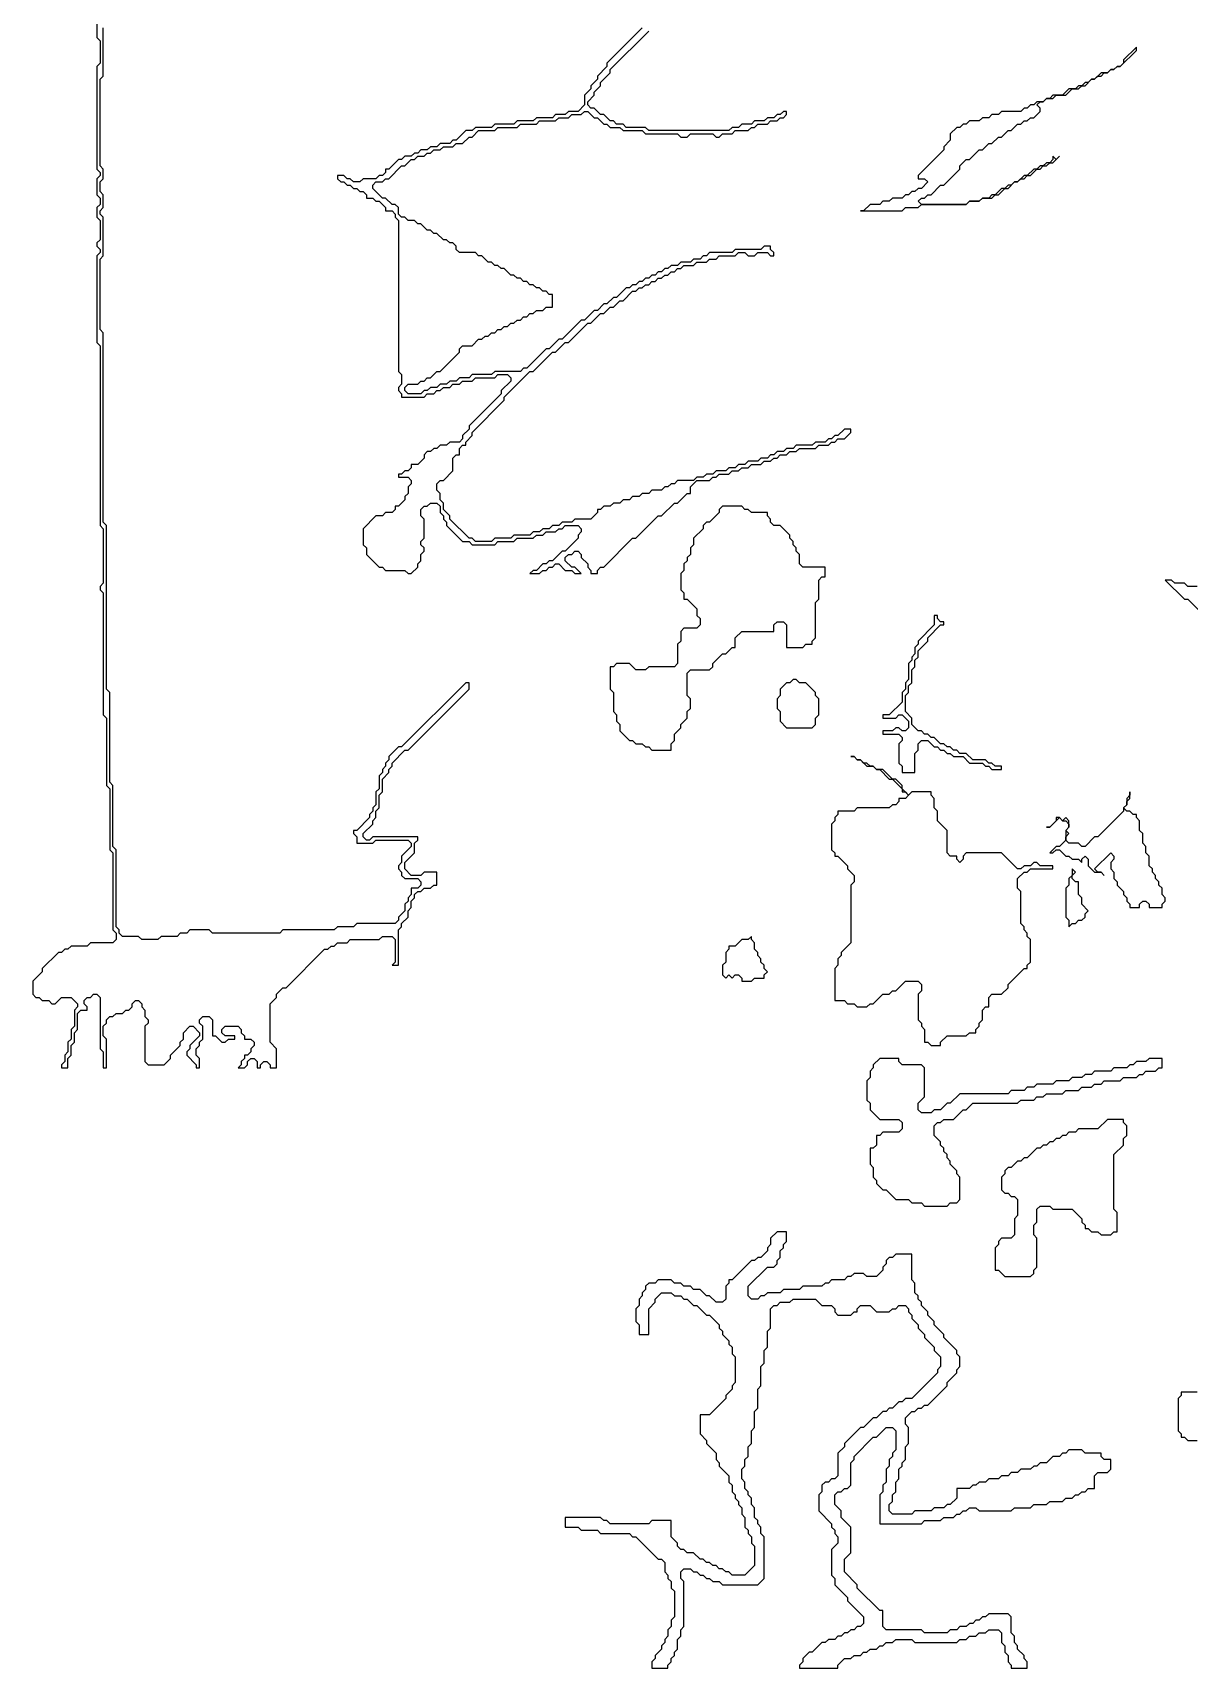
# Model space of a CAD drawing. Header units: metres. Extents: x 0 to 100, y 0 to 128.
# Drawn here: x 60.78 to 69.79, y 0.03 to 12.76 of the extents above; entities that cross this region are included whole.
import ezdxf

# ---------------------------------------------------------------- set-up
doc = ezdxf.new("R2010")
doc.units = ezdxf.units.M

msp = doc.modelspace()

# ---------------------------------------------------------------- linework, layer by layer
for points in [[(61.275, 13.375), (61.275, 12.725), (61.3, 12.7), (61.3, 12.525), (61.275, 12.5), (61.275, 11.7), (61.3, 11.675), (61.3, 11.65), (61.275, 11.625), (61.275, 11.5), (61.3, 11.475), (61.3, 11.425), (61.275, 11.4), (61.275, 11.325), (61.3, 11.3), (61.3, 11.15), (61.275, 11.125), (61.275, 11.1), (61.3, 11.075), (61.3, 11.05), (61.275, 11.025), (61.275, 10.35), (61.3, 10.325), (61.3, 8.925), (61.325, 8.9), (61.325, 8.475), (61.3, 8.45), (61.3, 8.425), (61.325, 8.4), (61.325, 7.45), (61.35, 7.425), (61.35, 6.9), (61.375, 6.875), (61.375, 6.4), (61.4, 6.375), (61.4, 5.775), (61.425, 5.75), (61.425, 5.7), (61.4, 5.675), (61.225, 5.675), (61.2, 5.65), (61.075, 5.65), (61.05, 5.625), (61.025, 5.625), (61, 5.6), (60.975, 5.6), (60.85, 5.475), (60.85, 5.45), (60.775, 5.375), (60.775, 5.275), (60.8, 5.25), (60.825, 5.25), (60.85, 5.225), (60.9, 5.225), (60.925, 5.2), (60.95, 5.2), (61, 5.25), (61.075, 5.25), (61.125, 5.2), (61.125, 5.175), (61.1, 5.15), (61.1, 5.025), (61.075, 5), (61.075, 4.925), (61.05, 4.9), (61.05, 4.825), (61.025, 4.8), (61.025, 4.75), (61, 4.725), (61, 4.7), (61.05, 4.7), (61.05, 4.775), (61.075, 4.8), (61.075, 4.875), (61.1, 4.9), (61.1, 4.975), (61.125, 5), (61.125, 5.125), (61.15, 5.15), (61.2, 5.15), (61.2, 5.175), (61.175, 5.2), (61.175, 5.225), (61.2, 5.25), (61.225, 5.25), (61.25, 5.275), (61.275, 5.275), (61.3, 5.25), (61.3, 4.85), (61.325, 4.825), (61.325, 4.7), (61.35, 4.7), (61.35, 4.925), (61.325, 4.95), (61.325, 5.025), (61.35, 5.05), (61.35, 5.075), (61.375, 5.1), (61.4, 5.1), (61.425, 5.125), (61.475, 5.125), (61.5, 5.15), (61.525, 5.15), (61.55, 5.175), (61.55, 5.2), (61.575, 5.225), (61.6, 5.225), (61.625, 5.2), (61.625, 5.175), (61.65, 5.15), (61.65, 5.1), (61.675, 5.075), (61.675, 5.05), (61.65, 5.025), (61.65, 4.75), (61.675, 4.725), (61.8, 4.725), (61.85, 4.775), (61.85, 4.8), (61.925, 4.875), (61.925, 4.9), (61.95, 4.925), (61.95, 4.975), (62, 5.025), (62.025, 5.025), (62.075, 4.975), (62.075, 4.95), (62, 4.875), (62, 4.85), (61.975, 4.825), (61.975, 4.8), (62.05, 4.725), (62.05, 4.7), (62.075, 4.7), (62.075, 4.775), (62.05, 4.8), (62.05, 4.85), (62.075, 4.875), (62.075, 4.9), (62.1, 4.925), (62.1, 5.025), (62.075, 5.05), (62.075, 5.075), (62.1, 5.1), (62.15, 5.1), (62.175, 5.075), (62.175, 4.95), (62.2, 4.95), (62.25, 4.9), (62.275, 4.9), (62.3, 4.925), (62.35, 4.925), (62.35, 4.95), (62.275, 4.95), (62.25, 4.975), (62.25, 5), (62.275, 5.025), (62.375, 5.025), (62.4, 5), (62.4, 4.975), (62.425, 4.95), (62.425, 4.925), (62.475, 4.925), (62.5, 4.9), (62.5, 4.875), (62.475, 4.85), (62.475, 4.825), (62.45, 4.8), (62.425, 4.8), (62.425, 4.775), (62.4, 4.75), (62.4, 4.725), (62.375, 4.7), (62.425, 4.7), (62.45, 4.725), (62.45, 4.75), (62.475, 4.775), (62.5, 4.775), (62.525, 4.75), (62.525, 4.7), (62.55, 4.7), (62.55, 4.725), (62.575, 4.75), (62.6, 4.75), (62.625, 4.725), (62.625, 4.7), (62.675, 4.7), (62.675, 4.85), (62.625, 4.9), (62.625, 5.2), (62.675, 5.25), (62.675, 5.275), (62.725, 5.325), (62.75, 5.325), (63.05, 5.625), (63.075, 5.625), (63.1, 5.65), (63.125, 5.65), (63.15, 5.675), (63.225, 5.675), (63.25, 5.7), (63.475, 5.7), (63.5, 5.725), (63.575, 5.725), (63.6, 5.7), (63.6, 5.525), (63.575, 5.5), (63.625, 5.5), (63.625, 5.775), (63.65, 5.8), (63.65, 5.825), (63.7, 5.875), (63.7, 5.925), (63.725, 5.95), (63.725, 6), (63.75, 6.025), (63.75, 6.05), (63.775, 6.075), (63.8, 6.075), (63.825, 6.1), (63.875, 6.1), (63.9, 6.125), (63.925, 6.125), (63.925, 6.225), (63.825, 6.225), (63.8, 6.2), (63.725, 6.2), (63.675, 6.25), (63.675, 6.3), (63.75, 6.375), (63.75, 6.45), (63.775, 6.475), (63.775, 6.5), (63.425, 6.5), (63.4, 6.475), (63.375, 6.475), (63.35, 6.5), (63.35, 6.525), (63.425, 6.6), (63.425, 6.625), (63.45, 6.65), (63.45, 6.7), (63.475, 6.725), (63.475, 6.825), (63.5, 6.85), (63.5, 6.95), (63.55, 7), (63.55, 7.025), (63.575, 7.05), (63.575, 7.075), (63.675, 7.175), (63.7, 7.175), (64.175, 7.65), (64.175, 7.7), (64.15, 7.7), (63.65, 7.2), (63.625, 7.2), (63.55, 7.125), (63.55, 7.1), (63.525, 7.075), (63.525, 7.05), (63.5, 7.025), (63.5, 7), (63.475, 6.975), (63.475, 6.875), (63.45, 6.85), (63.45, 6.75), (63.425, 6.725), (63.425, 6.7), (63.4, 6.675), (63.4, 6.65), (63.3, 6.55), (63.275, 6.55), (63.275, 6.525), (63.3, 6.5), (63.3, 6.45), (63.425, 6.45), (63.45, 6.475), (63.7, 6.475), (63.725, 6.45), (63.725, 6.425), (63.65, 6.35), (63.65, 6.3), (63.625, 6.275), (63.625, 6.25), (63.65, 6.225), (63.65, 6.2), (63.675, 6.175), (63.775, 6.175), (63.8, 6.15), (63.8, 6.125), (63.775, 6.1), (63.725, 6.1), (63.725, 6.05), (63.7, 6.025), (63.7, 6), (63.675, 5.975), (63.675, 5.925), (63.625, 5.875), (63.625, 5.85), (63.6, 5.825), (63.3, 5.825), (63.275, 5.8), (63.15, 5.8), (63.125, 5.775), (62.725, 5.775), (62.7, 5.75), (62.175, 5.75), (62.15, 5.775), (62, 5.775), (61.975, 5.75), (61.925, 5.75), (61.9, 5.725), (61.775, 5.725), (61.75, 5.7), (61.625, 5.7), (61.6, 5.725), (61.475, 5.725), (61.45, 5.75), (61.45, 5.775), (61.425, 5.8), (61.425, 6.4), (61.4, 6.425), (61.4, 6.9), (61.375, 6.925), (61.375, 7.625), (61.35, 7.65), (61.35, 8.925), (61.325, 8.95), (61.325, 10.425), (61.3, 10.45), (61.3, 11), (61.325, 11.025), (61.325, 11.325), (61.3, 11.35), (61.3, 11.375), (61.325, 11.4), (61.325, 11.5), (61.3, 11.525), (61.3, 11.6), (61.325, 11.625), (61.325, 11.7), (61.3, 11.725), (61.3, 12.4), (61.325, 12.425), (61.325, 12.8)], [(65.525, 12.8), (65.25, 12.525), (65.25, 12.5), (65.175, 12.425), (65.175, 12.4), (65.125, 12.35), (65.125, 12.325), (65.075, 12.275), (65.075, 12.2), (65.025, 12.15), (64.95, 12.15), (64.925, 12.125), (64.85, 12.125), (64.825, 12.1), (64.7, 12.1), (64.675, 12.075), (64.55, 12.075), (64.525, 12.05), (64.375, 12.05), (64.35, 12.025), (64.225, 12.025), (64.2, 12), (64.15, 12), (64.075, 11.925), (64.05, 11.925), (64.025, 11.9), (63.95, 11.9), (63.925, 11.875), (63.875, 11.875), (63.85, 11.85), (63.8, 11.85), (63.775, 11.825), (63.75, 11.825), (63.725, 11.8), (63.675, 11.8), (63.65, 11.775), (63.625, 11.775), (63.55, 11.7), (63.525, 11.7), (63.525, 11.675), (63.5, 11.65), (63.475, 11.65), (63.45, 11.625), (63.35, 11.625), (63.325, 11.6), (63.275, 11.6), (63.25, 11.625), (63.225, 11.625), (63.2, 11.65), (63.15, 11.65), (63.15, 11.625), (63.175, 11.6), (63.2, 11.6), (63.225, 11.575), (63.25, 11.575), (63.275, 11.55), (63.3, 11.55), (63.325, 11.525), (63.35, 11.525), (63.375, 11.5), (63.375, 11.475), (63.425, 11.475), (63.45, 11.45), (63.475, 11.45), (63.525, 11.4), (63.525, 11.375), (63.575, 11.375), (63.6, 11.35), (63.6, 11.325), (63.625, 11.3), (63.625, 10.125), (63.65, 10.1), (63.65, 10.025), (63.625, 10), (63.625, 9.975), (63.65, 9.95), (63.65, 9.925), (63.825, 9.925), (63.85, 9.95), (63.9, 9.95), (63.925, 9.975), (63.95, 9.975), (63.975, 10), (64.025, 10), (64.05, 10.025), (64.1, 10.025), (64.125, 10.05), (64.2, 10.05), (64.225, 10.075), (64.375, 10.075), (64.4, 10.1), (64.475, 10.1), (64.5, 10.075), (64.5, 10.05), (64.425, 9.975), (64.425, 9.95), (64.175, 9.7), (64.175, 9.675), (64.125, 9.625), (64.125, 9.6), (64.1, 9.575), (64.025, 9.575), (64, 9.55), (63.95, 9.55), (63.925, 9.525), (63.9, 9.525), (63.875, 9.5), (63.85, 9.5), (63.825, 9.475), (63.825, 9.45), (63.775, 9.4), (63.725, 9.4), (63.725, 9.375), (63.7, 9.35), (63.675, 9.35), (63.65, 9.325), (63.625, 9.325), (63.625, 9.3), (63.7, 9.3), (63.725, 9.275), (63.725, 9.25), (63.7, 9.225), (63.7, 9.175), (63.675, 9.15), (63.675, 9.125), (63.625, 9.075), (63.6, 9.075), (63.6, 9.05), (63.575, 9.025), (63.525, 9.025), (63.5, 9), (63.45, 9), (63.35, 8.9), (63.35, 8.775), (63.375, 8.75), (63.375, 8.7), (63.475, 8.6), (63.5, 8.6), (63.525, 8.575), (63.675, 8.575), (63.7, 8.55), (63.725, 8.55), (63.775, 8.6), (63.775, 8.625), (63.8, 8.65), (63.8, 8.7), (63.825, 8.725), (63.825, 8.75), (63.8, 8.775), (63.8, 8.8), (63.825, 8.825), (63.825, 8.975), (63.8, 9), (63.8, 9.05), (63.825, 9.075), (63.85, 9.075), (63.875, 9.1), (63.925, 9.1), (63.95, 9.075), (63.95, 9.025), (63.975, 9), (63.975, 8.975), (64, 8.95), (64, 8.925), (64.125, 8.8), (64.175, 8.8), (64.2, 8.775), (64.375, 8.775), (64.4, 8.8), (64.525, 8.8), (64.55, 8.825), (64.675, 8.825), (64.7, 8.85), (64.75, 8.85), (64.775, 8.875), (64.85, 8.875), (64.875, 8.9), (64.9, 8.9), (64.925, 8.925), (65.025, 8.925), (65.05, 8.9), (65.05, 8.875), (65.025, 8.85), (65.025, 8.825), (64.925, 8.725), (64.9, 8.725), (64.825, 8.65), (64.8, 8.65), (64.775, 8.625), (64.75, 8.625), (64.7, 8.575), (64.675, 8.575), (64.65, 8.55), (64.725, 8.55), (64.75, 8.575), (64.775, 8.575), (64.8, 8.6), (64.825, 8.6), (64.85, 8.625), (64.875, 8.625), (64.925, 8.575), (64.975, 8.575), (65, 8.55), (65.05, 8.55), (65, 8.6), (64.975, 8.6), (64.925, 8.65), (64.925, 8.675), (64.95, 8.7), (64.975, 8.7), (65, 8.725), (65.025, 8.725), (65.05, 8.7), (65.05, 8.675), (65.1, 8.625), (65.1, 8.6), (65.125, 8.575), (65.125, 8.55), (65.175, 8.55), (65.175, 8.575), (65.2, 8.6), (65.225, 8.6), (65.45, 8.825), (65.475, 8.825), (65.65, 9), (65.675, 9), (65.775, 9.1), (65.8, 9.1), (65.875, 9.175), (65.9, 9.175), (65.9, 9.225), (65.95, 9.275), (66.05, 9.275), (66.075, 9.3), (66.1, 9.3), (66.125, 9.325), (66.2, 9.325), (66.225, 9.35), (66.275, 9.35), (66.3, 9.375), (66.35, 9.375), (66.375, 9.4), (66.45, 9.4), (66.475, 9.425), (66.525, 9.425), (66.55, 9.45), (66.575, 9.45), (66.6, 9.475), (66.65, 9.475), (66.675, 9.5), (66.725, 9.5), (66.75, 9.525), (66.875, 9.525), (66.9, 9.55), (66.975, 9.55), (67, 9.575), (67.025, 9.575), (67.05, 9.6), (67.1, 9.6), (67.15, 9.65), (67.15, 9.675), (67.1, 9.675), (67.05, 9.625), (67.025, 9.625), (67, 9.6), (66.975, 9.6), (66.95, 9.575), (66.875, 9.575), (66.85, 9.55), (66.725, 9.55), (66.7, 9.525), (66.65, 9.525), (66.625, 9.5), (66.575, 9.5), (66.55, 9.475), (66.525, 9.475), (66.5, 9.45), (66.45, 9.45), (66.425, 9.425), (66.35, 9.425), (66.325, 9.4), (66.275, 9.4), (66.25, 9.375), (66.2, 9.375), (66.175, 9.35), (66.1, 9.35), (66.075, 9.325), (66.025, 9.325), (66, 9.3), (65.95, 9.3), (65.925, 9.275), (65.8, 9.275), (65.775, 9.25), (65.75, 9.25), (65.725, 9.225), (65.7, 9.225), (65.675, 9.2), (65.6, 9.2), (65.575, 9.175), (65.525, 9.175), (65.5, 9.15), (65.45, 9.15), (65.425, 9.125), (65.375, 9.125), (65.35, 9.1), (65.3, 9.1), (65.275, 9.075), (65.225, 9.075), (65.2, 9.05), (65.175, 9.05), (65.175, 9.025), (65.125, 8.975), (65, 8.975), (64.975, 8.95), (64.9, 8.95), (64.875, 8.925), (64.825, 8.925), (64.8, 8.9), (64.75, 8.9), (64.725, 8.875), (64.675, 8.875), (64.65, 8.85), (64.525, 8.85), (64.5, 8.825), (64.375, 8.825), (64.35, 8.8), (64.225, 8.8), (64.2, 8.825), (64.175, 8.825), (64.025, 8.975), (64.025, 9), (63.975, 9.05), (63.975, 9.1), (63.95, 9.125), (63.95, 9.175), (63.925, 9.2), (63.925, 9.25), (63.95, 9.275), (63.975, 9.275), (64.05, 9.35), (64.05, 9.45), (64.075, 9.475), (64.1, 9.475), (64.1, 9.525), (64.125, 9.55), (64.15, 9.55), (64.15, 9.575), (64.2, 9.625), (64.2, 9.65), (64.45, 9.9), (64.45, 9.925), (64.65, 10.125), (64.675, 10.125), (64.825, 10.275), (64.85, 10.275), (64.925, 10.35), (64.95, 10.35), (65.1, 10.5), (65.125, 10.5), (65.2, 10.575), (65.225, 10.575), (65.275, 10.625), (65.3, 10.625), (65.35, 10.675), (65.375, 10.675), (65.45, 10.75), (65.475, 10.75), (65.5, 10.775), (65.525, 10.775), (65.55, 10.8), (65.575, 10.8), (65.6, 10.825), (65.625, 10.825), (65.65, 10.85), (65.675, 10.85), (65.7, 10.875), (65.725, 10.875), (65.75, 10.9), (65.775, 10.9), (65.8, 10.925), (65.825, 10.925), (65.85, 10.95), (65.925, 10.95), (65.95, 10.975), (66.025, 10.975), (66.05, 11), (66.1, 11), (66.125, 11.025), (66.25, 11.025), (66.275, 11.05), (66.325, 11.05), (66.35, 11.025), (66.4, 11.025), (66.425, 11.05), (66.5, 11.05), (66.525, 11.025), (66.55, 11.025), (66.55, 11.05), (66.525, 11.075), (66.525, 11.1), (66.475, 11.1), (66.45, 11.075), (66.25, 11.075), (66.225, 11.05), (66.05, 11.05), (66.025, 11.025), (66, 11.025), (65.975, 11), (65.925, 11), (65.9, 10.975), (65.825, 10.975), (65.8, 10.95), (65.75, 10.95), (65.725, 10.925), (65.7, 10.925), (65.675, 10.9), (65.65, 10.9), (65.625, 10.875), (65.6, 10.875), (65.575, 10.85), (65.55, 10.85), (65.525, 10.825), (65.5, 10.825), (65.475, 10.8), (65.45, 10.8), (65.425, 10.775), (65.4, 10.775), (65.325, 10.7), (65.3, 10.7), (65.25, 10.65), (65.225, 10.65), (65.175, 10.6), (65.15, 10.6), (65.075, 10.525), (65.05, 10.525), (64.9, 10.375), (64.875, 10.375), (64.8, 10.3), (64.775, 10.3), (64.625, 10.15), (64.6, 10.15), (64.575, 10.125), (64.375, 10.125), (64.35, 10.1), (64.2, 10.1), (64.175, 10.075), (64.1, 10.075), (64.075, 10.05), (64.025, 10.05), (64, 10.025), (63.95, 10.025), (63.925, 10), (63.875, 10), (63.85, 9.975), (63.825, 9.975), (63.8, 9.95), (63.7, 9.95), (63.675, 9.975), (63.675, 10), (63.7, 10.025), (63.775, 10.025), (63.8, 10.05), (63.825, 10.05), (63.85, 10.075), (63.875, 10.075), (63.925, 10.125), (63.95, 10.125), (64.1, 10.275), (64.1, 10.3), (64.125, 10.325), (64.2, 10.325), (64.25, 10.375), (64.275, 10.375), (64.3, 10.4), (64.325, 10.4), (64.35, 10.425), (64.375, 10.425), (64.4, 10.45), (64.425, 10.45), (64.45, 10.475), (64.475, 10.475), (64.5, 10.5), (64.525, 10.5), (64.55, 10.525), (64.575, 10.525), (64.6, 10.55), (64.625, 10.55), (64.65, 10.575), (64.675, 10.575), (64.7, 10.6), (64.75, 10.6), (64.775, 10.625), (64.825, 10.625), (64.825, 10.725), (64.8, 10.725), (64.775, 10.75), (64.75, 10.75), (64.725, 10.775), (64.7, 10.775), (64.675, 10.8), (64.65, 10.8), (64.625, 10.825), (64.6, 10.825), (64.575, 10.85), (64.55, 10.85), (64.525, 10.875), (64.5, 10.875), (64.45, 10.925), (64.425, 10.925), (64.4, 10.95), (64.375, 10.95), (64.35, 10.975), (64.325, 10.975), (64.275, 11.025), (64.25, 11.025), (64.225, 11.05), (64.1, 11.05), (64.075, 11.075), (64.075, 11.1), (64.05, 11.125), (64.025, 11.125), (64, 11.15), (63.975, 11.15), (63.925, 11.2), (63.9, 11.2), (63.875, 11.225), (63.85, 11.225), (63.8, 11.275), (63.775, 11.275), (63.75, 11.3), (63.7, 11.3), (63.675, 11.325), (63.65, 11.325), (63.625, 11.35), (63.625, 11.4), (63.6, 11.425), (63.575, 11.425), (63.525, 11.475), (63.5, 11.475), (63.425, 11.55), (63.425, 11.575), (63.45, 11.6), (63.5, 11.6), (63.525, 11.625), (63.55, 11.625), (63.65, 11.725), (63.675, 11.725), (63.725, 11.775), (63.75, 11.775), (63.775, 11.8), (63.825, 11.8), (63.85, 11.825), (63.875, 11.825), (63.9, 11.85), (63.95, 11.85), (63.975, 11.875), (64.05, 11.875), (64.075, 11.9), (64.125, 11.9), (64.175, 11.95), (64.2, 11.95), (64.25, 12), (64.375, 12), (64.4, 12.025), (64.55, 12.025), (64.575, 12.05), (64.7, 12.05), (64.725, 12.075), (64.85, 12.075), (64.875, 12.1), (64.95, 12.1), (64.975, 12.125), (65.05, 12.125), (65.075, 12.15), (65.1, 12.15), (65.15, 12.1), (65.175, 12.1), (65.225, 12.05), (65.25, 12.05), (65.275, 12.025), (65.35, 12.025), (65.375, 12), (65.525, 12), (65.55, 11.975), (65.8, 11.975), (65.825, 11.95), (65.875, 11.95), (65.9, 11.975), (66.075, 11.975), (66.1, 11.95), (66.125, 11.95), (66.15, 11.975), (66.225, 11.975), (66.25, 12), (66.35, 12), (66.375, 12.025), (66.4, 12.025), (66.425, 12.05), (66.5, 12.05), (66.525, 12.075), (66.575, 12.075), (66.6, 12.1), (66.625, 12.1), (66.65, 12.125), (66.65, 12.15), (66.625, 12.15), (66.6, 12.125), (66.575, 12.125), (66.55, 12.1), (66.5, 12.1), (66.475, 12.075), (66.4, 12.075), (66.375, 12.05), (66.3, 12.05), (66.275, 12.025), (66.225, 12.025), (66.2, 12), (65.575, 12), (65.55, 12.025), (65.4, 12.025), (65.375, 12.05), (65.325, 12.05), (65.3, 12.075), (65.275, 12.075), (65.225, 12.125), (65.2, 12.125), (65.15, 12.175), (65.125, 12.175), (65.1, 12.2), (65.1, 12.225), (65.15, 12.275), (65.15, 12.3), (65.2, 12.35), (65.2, 12.375), (65.275, 12.45), (65.275, 12.475), (65.575, 12.775)], [(69.85, 8.45), (69.775, 8.45), (69.75, 8.475), (69.675, 8.475), (69.65, 8.5), (69.6, 8.5), (69.75, 8.35), (69.775, 8.35), (70.075, 8.05)], [(69.85, 2.175), (69.725, 2.175), (69.725, 2.15), (69.7, 2.125), (69.7, 1.875), (69.725, 1.85), (69.725, 1.825), (69.75, 1.825), (69.775, 1.8), (69.85, 1.8)]]:
    msp.add_lwpolyline(points)
for points in [[(69.375, 12.65), (69.275, 12.55), (69.275, 12.525), (69.25, 12.5), (69.225, 12.5), (69.2, 12.475), (69.175, 12.475), (69.15, 12.45), (69.1, 12.45), (69.05, 12.4), (69.025, 12.4), (69, 12.375), (68.975, 12.375), (68.95, 12.35), (68.925, 12.35), (68.9, 12.325), (68.85, 12.325), (68.8, 12.275), (68.725, 12.275), (68.7, 12.25), (68.675, 12.25), (68.65, 12.225), (68.6, 12.225), (68.575, 12.2), (68.55, 12.2), (68.525, 12.175), (68.5, 12.175), (68.475, 12.15), (68.325, 12.15), (68.3, 12.125), (68.25, 12.125), (68.225, 12.1), (68.175, 12.1), (68.15, 12.075), (68.075, 12.075), (68.05, 12.05), (68.025, 12.05), (68, 12.025), (67.975, 12.025), (67.925, 11.975), (67.925, 11.925), (67.875, 11.875), (67.875, 11.85), (67.675, 11.65), (67.675, 11.625), (67.725, 11.625), (67.75, 11.6), (67.7, 11.55), (67.675, 11.55), (67.65, 11.525), (67.625, 11.525), (67.6, 11.5), (67.575, 11.5), (67.55, 11.475), (67.475, 11.475), (67.45, 11.45), (67.4, 11.45), (67.375, 11.425), (67.3, 11.425), (67.25, 11.375), (67.225, 11.375), (67.55, 11.375), (67.575, 11.4), (67.675, 11.4), (67.7, 11.425), (68.05, 11.425), (68.075, 11.45), (68.15, 11.45), (68.175, 11.475), (68.25, 11.475), (68.275, 11.5), (68.3, 11.5), (68.35, 11.55), (68.375, 11.55), (68.425, 11.6), (68.45, 11.6), (68.475, 11.625), (68.5, 11.625), (68.525, 11.65), (68.55, 11.65), (68.6, 11.7), (68.625, 11.7), (68.65, 11.725), (68.675, 11.725), (68.7, 11.75), (68.725, 11.75), (68.775, 11.8), (68.75, 11.775), (68.725, 11.8), (68.725, 11.775), (68.7, 11.75), (68.675, 11.75), (68.65, 11.725), (68.625, 11.725), (68.6, 11.7), (68.575, 11.7), (68.525, 11.65), (68.5, 11.65), (68.45, 11.6), (68.425, 11.6), (68.4, 11.575), (68.375, 11.575), (68.35, 11.55), (68.325, 11.55), (68.275, 11.5), (68.25, 11.5), (68.225, 11.475), (68.175, 11.475), (68.15, 11.45), (68.075, 11.45), (68.05, 11.425), (67.7, 11.425), (67.675, 11.45), (67.7, 11.475), (67.725, 11.475), (67.75, 11.5), (67.775, 11.5), (67.85, 11.575), (67.875, 11.575), (68, 11.7), (68, 11.725), (68.05, 11.775), (68.075, 11.775), (68.15, 11.85), (68.175, 11.85), (68.225, 11.9), (68.25, 11.9), (68.3, 11.95), (68.325, 11.95), (68.375, 12), (68.4, 12), (68.45, 12.05), (68.475, 12.05), (68.5, 12.075), (68.525, 12.075), (68.55, 12.1), (68.575, 12.1), (68.625, 12.15), (68.625, 12.175), (68.6, 12.2), (68.625, 12.225), (68.65, 12.225), (68.675, 12.25), (68.725, 12.25), (68.75, 12.275), (68.825, 12.275), (68.875, 12.325), (68.925, 12.325), (68.95, 12.35), (68.975, 12.35), (69.025, 12.4), (69.05, 12.4), (69.075, 12.425), (69.1, 12.425), (69.125, 12.45), (69.15, 12.45), (69.175, 12.475), (69.2, 12.475), (69.225, 12.5), (69.25, 12.5), (69.375, 12.625)], [(66.15, 9.075), (66.125, 9.05), (66.125, 9.025), (66.05, 8.95), (66.025, 8.95), (66, 8.925), (66, 8.9), (65.925, 8.825), (65.925, 8.775), (65.9, 8.75), (65.9, 8.7), (65.875, 8.675), (65.875, 8.65), (65.85, 8.625), (65.85, 8.575), (65.825, 8.55), (65.825, 8.425), (65.85, 8.4), (65.85, 8.35), (65.875, 8.35), (65.95, 8.275), (65.95, 8.225), (65.975, 8.2), (65.975, 8.15), (65.95, 8.125), (65.85, 8.125), (65.825, 8.1), (65.825, 8.025), (65.8, 8), (65.8, 7.85), (65.775, 7.825), (65.575, 7.825), (65.55, 7.8), (65.475, 7.8), (65.425, 7.85), (65.325, 7.85), (65.3, 7.825), (65.275, 7.825), (65.275, 7.65), (65.3, 7.625), (65.3, 7.475), (65.325, 7.45), (65.325, 7.4), (65.35, 7.375), (65.35, 7.325), (65.425, 7.25), (65.45, 7.25), (65.475, 7.225), (65.525, 7.225), (65.55, 7.2), (65.575, 7.2), (65.6, 7.175), (65.75, 7.175), (65.75, 7.225), (65.775, 7.25), (65.775, 7.3), (65.825, 7.35), (65.825, 7.375), (65.875, 7.425), (65.875, 7.475), (65.9, 7.5), (65.9, 7.575), (65.875, 7.6), (65.875, 7.775), (65.9, 7.8), (66.05, 7.8), (66.075, 7.825), (66.075, 7.85), (66.15, 7.925), (66.175, 7.925), (66.225, 7.975), (66.25, 7.975), (66.25, 8.05), (66.3, 8.1), (66.55, 8.1), (66.55, 8.15), (66.575, 8.175), (66.625, 8.175), (66.65, 8.15), (66.65, 7.975), (66.775, 7.975), (66.8, 8), (66.85, 8), (66.85, 8.025), (66.875, 8.05), (66.875, 8.325), (66.9, 8.35), (66.9, 8.5), (66.925, 8.525), (66.95, 8.525), (66.95, 8.6), (66.775, 8.6), (66.75, 8.625), (66.75, 8.7), (66.725, 8.725), (66.725, 8.75), (66.7, 8.775), (66.7, 8.8), (66.675, 8.825), (66.675, 8.85), (66.6, 8.925), (66.55, 8.925), (66.525, 8.95), (66.525, 8.975), (66.5, 9), (66.5, 9.025), (66.375, 9.025), (66.35, 9.05), (66.325, 9.05), (66.3, 9.075)], [(67.8, 8.225), (67.8, 8.15), (67.675, 8.025), (67.675, 8), (67.65, 7.975), (67.65, 7.925), (67.625, 7.9), (67.625, 7.875), (67.6, 7.85), (67.6, 7.725), (67.575, 7.7), (67.575, 7.65), (67.55, 7.625), (67.55, 7.55), (67.45, 7.45), (67.4, 7.45), (67.4, 7.425), (67.5, 7.425), (67.525, 7.45), (67.55, 7.45), (67.6, 7.4), (67.6, 7.35), (67.575, 7.325), (67.55, 7.325), (67.525, 7.35), (67.5, 7.35), (67.475, 7.325), (67.4, 7.325), (67.4, 7.3), (67.525, 7.3), (67.55, 7.275), (67.55, 7.25), (67.525, 7.225), (67.525, 7.075), (67.55, 7.05), (67.55, 7), (67.65, 7), (67.65, 7.15), (67.675, 7.175), (67.675, 7.225), (67.7, 7.25), (67.75, 7.25), (67.8, 7.2), (67.825, 7.2), (67.85, 7.175), (67.875, 7.175), (67.9, 7.15), (67.925, 7.15), (67.95, 7.125), (68.025, 7.125), (68.075, 7.075), (68.175, 7.075), (68.2, 7.05), (68.225, 7.05), (68.25, 7.025), (68.325, 7.025), (68.325, 7.05), (68.275, 7.05), (68.25, 7.075), (68.225, 7.075), (68.2, 7.1), (68.1, 7.1), (68.05, 7.15), (68, 7.15), (67.975, 7.175), (67.95, 7.175), (67.925, 7.2), (67.9, 7.2), (67.875, 7.225), (67.85, 7.225), (67.8, 7.275), (67.775, 7.275), (67.75, 7.3), (67.725, 7.3), (67.7, 7.325), (67.675, 7.325), (67.625, 7.375), (67.625, 7.425), (67.575, 7.475), (67.575, 7.6), (67.6, 7.625), (67.6, 7.675), (67.625, 7.7), (67.625, 7.8), (67.65, 7.825), (67.65, 7.875), (67.675, 7.9), (67.675, 7.95), (67.75, 8.025), (67.75, 8.05), (67.85, 8.15), (67.875, 8.15), (67.875, 8.175), (67.85, 8.175), (67.825, 8.2), (67.825, 8.225)], [(66.7, 7.725), (66.675, 7.7), (66.65, 7.7), (66.6, 7.65), (66.6, 7.6), (66.575, 7.575), (66.575, 7.5), (66.6, 7.475), (66.6, 7.4), (66.65, 7.35), (66.85, 7.35), (66.875, 7.375), (66.875, 7.425), (66.9, 7.45), (66.9, 7.575), (66.875, 7.6), (66.875, 7.625), (66.8, 7.7), (66.75, 7.7), (66.725, 7.725)], [(67.15, 7.125), (67.175, 7.125), (67.2, 7.1), (67.225, 7.1), (67.275, 7.05), (67.325, 7.05), (67.35, 7.025), (67.375, 7.025), (67.45, 6.95), (67.475, 6.95), (67.55, 6.875), (67.55, 6.85), (67.575, 6.85), (67.6, 6.825), (67.575, 6.8), (67.525, 6.8), (67.525, 6.775), (67.5, 6.75), (67.475, 6.75), (67.45, 6.725), (67.2, 6.725), (67.175, 6.7), (67.05, 6.7), (67.05, 6.675), (67.025, 6.65), (67.025, 6.625), (67, 6.6), (67, 6.4), (67.025, 6.375), (67.025, 6.35), (67.05, 6.35), (67.125, 6.275), (67.125, 6.25), (67.175, 6.2), (67.175, 6.15), (67.15, 6.125), (67.15, 5.675), (67.075, 5.6), (67.075, 5.575), (67.05, 5.55), (67.05, 5.5), (67.025, 5.475), (67.025, 5.225), (67.1, 5.225), (67.125, 5.2), (67.175, 5.2), (67.2, 5.175), (67.275, 5.175), (67.3, 5.2), (67.325, 5.2), (67.4, 5.275), (67.45, 5.275), (67.475, 5.3), (67.5, 5.3), (67.575, 5.375), (67.675, 5.375), (67.7, 5.35), (67.7, 5.3), (67.675, 5.275), (67.675, 5.075), (67.7, 5.05), (67.7, 5.025), (67.725, 5), (67.725, 4.9), (67.75, 4.9), (67.775, 4.875), (67.85, 4.875), (67.85, 4.9), (67.9, 4.95), (68.05, 4.95), (68.075, 4.975), (68.125, 4.975), (68.125, 5), (68.15, 5.025), (68.15, 5.05), (68.175, 5.075), (68.175, 5.15), (68.2, 5.175), (68.225, 5.175), (68.225, 5.25), (68.25, 5.275), (68.325, 5.275), (68.375, 5.325), (68.375, 5.35), (68.5, 5.475), (68.525, 5.475), (68.525, 5.5), (68.55, 5.525), (68.55, 5.7), (68.525, 5.725), (68.525, 5.75), (68.5, 5.775), (68.5, 5.8), (68.475, 5.825), (68.475, 6.075), (68.45, 6.1), (68.45, 6.175), (68.5, 6.225), (68.525, 6.225), (68.55, 6.25), (68.725, 6.25), (68.725, 6.275), (68.625, 6.275), (68.6, 6.3), (68.575, 6.3), (68.55, 6.275), (68.5, 6.275), (68.475, 6.25), (68.45, 6.25), (68.325, 6.375), (68.05, 6.375), (68.025, 6.35), (68.025, 6.325), (68, 6.3), (67.975, 6.325), (67.975, 6.35), (67.925, 6.35), (67.9, 6.375), (67.9, 6.55), (67.825, 6.625), (67.825, 6.7), (67.8, 6.725), (67.8, 6.8), (67.775, 6.825), (67.775, 6.85), (67.625, 6.85), (67.6, 6.825), (67.55, 6.875), (67.55, 6.9), (67.5, 6.95), (67.475, 6.95), (67.4, 7.025), (67.35, 7.025), (67.325, 7.05), (67.3, 7.05), (67.275, 7.075), (67.25, 7.075), (67.225, 7.1), (67.2, 7.1), (67.175, 7.125)], [(69.325, 6.85), (69.325, 6.825), (69.3, 6.8), (69.3, 6.75), (69.275, 6.725), (69.275, 6.7), (69.075, 6.5), (69.05, 6.5), (68.975, 6.425), (68.95, 6.425), (68.925, 6.45), (68.85, 6.45), (68.825, 6.475), (68.825, 6.5), (68.85, 6.525), (68.825, 6.55), (68.85, 6.575), (68.85, 6.625), (68.825, 6.65), (68.8, 6.625), (68.775, 6.65), (68.75, 6.65), (68.75, 6.625), (68.7, 6.575), (68.675, 6.575), (68.7, 6.575), (68.775, 6.65), (68.8, 6.625), (68.825, 6.625), (68.85, 6.6), (68.85, 6.575), (68.825, 6.55), (68.825, 6.475), (68.775, 6.425), (68.75, 6.425), (68.7, 6.375), (68.725, 6.375), (68.75, 6.4), (68.775, 6.4), (68.825, 6.35), (68.85, 6.35), (68.875, 6.325), (68.925, 6.325), (68.95, 6.3), (68.95, 6.325), (68.975, 6.35), (69, 6.325), (69, 6.275), (69.05, 6.225), (69.1, 6.225), (69.125, 6.2), (69.1, 6.225), (69.075, 6.225), (69.05, 6.25), (69.175, 6.375), (69.2, 6.35), (69.2, 6.325), (69.175, 6.3), (69.175, 6.25), (69.2, 6.225), (69.2, 6.175), (69.225, 6.15), (69.225, 6.125), (69.275, 6.075), (69.275, 6.05), (69.3, 6.025), (69.3, 6), (69.325, 5.975), (69.325, 5.95), (69.4, 5.95), (69.4, 5.975), (69.425, 6), (69.45, 6), (69.475, 5.975), (69.475, 5.95), (69.575, 5.95), (69.575, 5.975), (69.6, 6), (69.6, 6.025), (69.575, 6.05), (69.575, 6.1), (69.55, 6.125), (69.55, 6.15), (69.525, 6.175), (69.525, 6.2), (69.5, 6.225), (69.5, 6.25), (69.475, 6.275), (69.475, 6.35), (69.45, 6.375), (69.45, 6.425), (69.425, 6.45), (69.425, 6.525), (69.4, 6.55), (69.4, 6.625), (69.375, 6.65), (69.375, 6.675), (69.35, 6.675), (69.325, 6.7), (69.3, 6.7), (69.275, 6.725), (69.3, 6.75), (69.3, 6.775), (69.325, 6.8)], [(68.875, 6.25), (68.875, 6.2), (68.85, 6.175), (68.85, 6.125), (68.825, 6.1), (68.825, 5.875), (68.85, 5.85), (68.85, 5.8), (68.875, 5.825), (68.9, 5.825), (68.925, 5.85), (68.95, 5.85), (68.975, 5.875), (68.975, 5.9), (69, 5.925), (68.95, 5.975), (68.95, 6.025), (68.925, 6.05), (68.925, 6.15), (68.9, 6.15), (68.875, 6.175), (68.875, 6.2), (68.9, 6.225)], [(66.375, 5.725), (66.35, 5.7), (66.3, 5.7), (66.25, 5.65), (66.2, 5.65), (66.2, 5.625), (66.175, 5.6), (66.175, 5.525), (66.15, 5.5), (66.15, 5.425), (66.175, 5.4), (66.2, 5.425), (66.225, 5.4), (66.25, 5.425), (66.275, 5.425), (66.3, 5.4), (66.3, 5.375), (66.375, 5.375), (66.4, 5.4), (66.475, 5.4), (66.475, 5.425), (66.5, 5.45), (66.475, 5.475), (66.475, 5.5), (66.45, 5.525), (66.45, 5.55), (66.425, 5.575), (66.425, 5.6), (66.4, 5.625), (66.4, 5.675), (66.375, 5.7)], [(67.375, 4.775), (67.325, 4.725), (67.325, 4.7), (67.3, 4.675), (67.3, 4.625), (67.275, 4.6), (67.275, 4.45), (67.3, 4.425), (67.3, 4.375), (67.375, 4.3), (67.525, 4.3), (67.55, 4.275), (67.55, 4.225), (67.525, 4.2), (67.4, 4.2), (67.375, 4.175), (67.35, 4.175), (67.35, 4.1), (67.325, 4.075), (67.3, 4.075), (67.3, 3.95), (67.325, 3.925), (67.325, 3.85), (67.35, 3.825), (67.35, 3.8), (67.4, 3.75), (67.425, 3.75), (67.5, 3.675), (67.6, 3.675), (67.625, 3.65), (67.7, 3.65), (67.725, 3.625), (67.9, 3.625), (67.925, 3.65), (67.975, 3.65), (68, 3.675), (68, 3.85), (67.975, 3.875), (67.975, 3.9), (67.925, 3.95), (67.925, 3.975), (67.9, 4), (67.9, 4.025), (67.875, 4.05), (67.875, 4.075), (67.85, 4.1), (67.85, 4.125), (67.8, 4.175), (67.8, 4.25), (67.825, 4.275), (67.85, 4.275), (67.875, 4.3), (67.95, 4.3), (68.025, 4.375), (68.05, 4.375), (68.1, 4.425), (68.45, 4.425), (68.475, 4.45), (68.575, 4.45), (68.6, 4.475), (68.65, 4.475), (68.675, 4.5), (68.8, 4.5), (68.825, 4.525), (68.925, 4.525), (68.95, 4.55), (69.025, 4.55), (69.05, 4.575), (69.1, 4.575), (69.125, 4.6), (69.25, 4.6), (69.275, 4.625), (69.375, 4.625), (69.4, 4.65), (69.425, 4.65), (69.45, 4.675), (69.525, 4.675), (69.55, 4.7), (69.575, 4.7), (69.575, 4.775), (69.475, 4.775), (69.45, 4.75), (69.375, 4.75), (69.35, 4.725), (69.325, 4.725), (69.3, 4.7), (69.2, 4.7), (69.175, 4.675), (69.05, 4.675), (69.025, 4.65), (68.975, 4.65), (68.95, 4.625), (68.875, 4.625), (68.85, 4.6), (68.75, 4.6), (68.725, 4.575), (68.6, 4.575), (68.575, 4.55), (68.525, 4.55), (68.5, 4.525), (68.4, 4.525), (68.375, 4.5), (68, 4.5), (67.925, 4.425), (67.9, 4.425), (67.85, 4.375), (67.8, 4.375), (67.775, 4.35), (67.7, 4.35), (67.675, 4.375), (67.675, 4.425), (67.725, 4.475), (67.725, 4.7), (67.7, 4.725), (67.55, 4.725), (67.525, 4.75), (67.525, 4.775)], [(69.15, 4.3), (69.075, 4.225), (68.925, 4.225), (68.9, 4.2), (68.85, 4.2), (68.825, 4.175), (68.8, 4.175), (68.775, 4.15), (68.75, 4.15), (68.725, 4.125), (68.7, 4.125), (68.675, 4.1), (68.65, 4.1), (68.625, 4.075), (68.6, 4.075), (68.525, 4), (68.5, 4), (68.475, 3.975), (68.45, 3.975), (68.4, 3.925), (68.375, 3.925), (68.35, 3.9), (68.35, 3.875), (68.325, 3.85), (68.325, 3.75), (68.35, 3.725), (68.375, 3.725), (68.4, 3.7), (68.425, 3.7), (68.45, 3.675), (68.45, 3.55), (68.425, 3.525), (68.425, 3.4), (68.4, 3.375), (68.325, 3.375), (68.3, 3.35), (68.3, 3.325), (68.275, 3.3), (68.275, 3.125), (68.3, 3.125), (68.35, 3.075), (68.55, 3.075), (68.575, 3.1), (68.575, 3.125), (68.6, 3.15), (68.6, 3.375), (68.575, 3.4), (68.575, 3.475), (68.6, 3.5), (68.6, 3.6), (68.625, 3.625), (68.7, 3.625), (68.725, 3.6), (68.875, 3.6), (68.95, 3.525), (68.95, 3.5), (68.975, 3.475), (68.975, 3.45), (69, 3.45), (69.025, 3.425), (69.075, 3.425), (69.1, 3.4), (69.175, 3.4), (69.2, 3.425), (69.225, 3.425), (69.225, 3.575), (69.2, 3.6), (69.2, 4.025), (69.275, 4.1), (69.275, 4.15), (69.3, 4.175), (69.3, 4.25), (69.275, 4.275), (69.275, 4.3)], [(66.575, 3.425), (66.525, 3.375), (66.525, 3.325), (66.5, 3.3), (66.5, 3.275), (66.45, 3.225), (66.425, 3.225), (66.4, 3.2), (66.375, 3.2), (66.225, 3.05), (66.2, 3.05), (66.2, 3.025), (66.175, 3), (66.175, 2.9), (66.15, 2.875), (66.1, 2.875), (66.05, 2.925), (66.025, 2.925), (65.975, 2.975), (65.925, 2.975), (65.9, 3), (65.85, 3), (65.825, 3.025), (65.775, 3.025), (65.75, 3.05), (65.65, 3.05), (65.625, 3.025), (65.575, 3.025), (65.55, 3), (65.55, 2.975), (65.525, 2.95), (65.525, 2.925), (65.5, 2.9), (65.5, 2.85), (65.475, 2.825), (65.475, 2.725), (65.5, 2.7), (65.5, 2.625), (65.575, 2.625), (65.575, 2.825), (65.625, 2.875), (65.625, 2.9), (65.675, 2.95), (65.75, 2.95), (65.775, 2.925), (65.825, 2.925), (65.85, 2.9), (65.875, 2.9), (65.925, 2.85), (65.95, 2.85), (66.025, 2.775), (66.05, 2.775), (66.125, 2.7), (66.125, 2.675), (66.15, 2.65), (66.15, 2.625), (66.2, 2.575), (66.2, 2.55), (66.225, 2.525), (66.225, 2.475), (66.25, 2.45), (66.25, 2.25), (66.225, 2.225), (66.225, 2.2), (66.175, 2.15), (66.175, 2.125), (66.05, 2), (65.975, 2), (65.975, 1.85), (66.025, 1.8), (66.025, 1.775), (66.1, 1.7), (66.1, 1.65), (66.125, 1.625), (66.125, 1.6), (66.2, 1.525), (66.2, 1.475), (66.225, 1.45), (66.225, 1.4), (66.25, 1.375), (66.25, 1.35), (66.275, 1.325), (66.275, 1.3), (66.3, 1.275), (66.3, 1.225), (66.325, 1.2), (66.325, 1.125), (66.35, 1.1), (66.35, 1.075), (66.375, 1.05), (66.375, 1), (66.4, 0.975), (66.4, 0.825), (66.325, 0.75), (66.225, 0.75), (66.2, 0.775), (66.175, 0.775), (66.15, 0.8), (66.125, 0.8), (66.1, 0.825), (66.075, 0.825), (66.05, 0.85), (66.025, 0.85), (66, 0.875), (65.975, 0.875), (65.925, 0.925), (65.875, 0.925), (65.85, 0.95), (65.825, 0.95), (65.8, 0.975), (65.8, 1), (65.75, 1.05), (65.75, 1.175), (65.6, 1.175), (65.575, 1.15), (65.275, 1.15), (65.25, 1.175), (65.225, 1.175), (65.2, 1.2), (64.925, 1.2), (64.925, 1.125), (65.025, 1.125), (65.05, 1.1), (65.175, 1.1), (65.2, 1.075), (65.425, 1.075), (65.45, 1.05), (65.475, 1.05), (65.65, 0.875), (65.675, 0.875), (65.7, 0.85), (65.7, 0.775), (65.725, 0.75), (65.725, 0.725), (65.75, 0.7), (65.75, 0.65), (65.775, 0.625), (65.775, 0.425), (65.75, 0.4), (65.75, 0.35), (65.725, 0.325), (65.725, 0.275), (65.7, 0.25), (65.7, 0.225), (65.675, 0.2), (65.675, 0.175), (65.625, 0.125), (65.625, 0.1), (65.6, 0.075), (65.6, 0.025), (65.725, 0.025), (65.725, 0.05), (65.75, 0.075), (65.75, 0.1), (65.775, 0.125), (65.775, 0.15), (65.8, 0.175), (65.8, 0.25), (65.825, 0.275), (65.825, 0.325), (65.85, 0.35), (65.85, 0.7), (65.825, 0.725), (65.825, 0.775), (65.85, 0.8), (65.9, 0.8), (65.925, 0.775), (65.95, 0.775), (65.975, 0.75), (66, 0.75), (66.025, 0.725), (66.05, 0.725), (66.075, 0.7), (66.125, 0.7), (66.15, 0.675), (66.425, 0.675), (66.475, 0.725), (66.475, 1.05), (66.45, 1.075), (66.45, 1.125), (66.425, 1.15), (66.425, 1.175), (66.4, 1.2), (66.4, 1.275), (66.375, 1.3), (66.375, 1.35), (66.35, 1.375), (66.35, 1.4), (66.325, 1.425), (66.325, 1.475), (66.3, 1.5), (66.3, 1.575), (66.325, 1.6), (66.325, 1.65), (66.35, 1.675), (66.35, 1.75), (66.375, 1.775), (66.375, 1.875), (66.4, 1.9), (66.4, 2.025), (66.425, 2.05), (66.425, 2.2), (66.45, 2.225), (66.45, 2.375), (66.475, 2.4), (66.475, 2.5), (66.5, 2.525), (66.5, 2.65), (66.525, 2.675), (66.525, 2.825), (66.55, 2.85), (66.575, 2.85), (66.6, 2.875), (66.675, 2.875), (66.7, 2.9), (66.875, 2.9), (66.925, 2.85), (67, 2.85), (67.025, 2.825), (67.025, 2.8), (67.05, 2.775), (67.15, 2.775), (67.175, 2.8), (67.2, 2.8), (67.2, 2.825), (67.225, 2.85), (67.3, 2.85), (67.35, 2.8), (67.45, 2.8), (67.475, 2.825), (67.5, 2.825), (67.525, 2.85), (67.575, 2.85), (67.6, 2.825), (67.6, 2.8), (67.625, 2.775), (67.625, 2.75), (67.675, 2.7), (67.675, 2.675), (67.725, 2.625), (67.725, 2.6), (67.8, 2.525), (67.8, 2.5), (67.85, 2.45), (67.85, 2.375), (67.825, 2.35), (67.825, 2.325), (67.625, 2.125), (67.575, 2.125), (67.55, 2.1), (67.525, 2.1), (67.475, 2.05), (67.45, 2.05), (67.425, 2.025), (67.4, 2.025), (67.35, 1.975), (67.325, 1.975), (67.25, 1.9), (67.225, 1.9), (67.1, 1.775), (67.1, 1.75), (67.05, 1.7), (67.05, 1.525), (67.025, 1.5), (67, 1.5), (66.975, 1.475), (66.95, 1.475), (66.925, 1.45), (66.925, 1.4), (66.9, 1.375), (66.9, 1.25), (67, 1.15), (67, 1.125), (67.025, 1.1), (67.025, 1.075), (67.05, 1.05), (67.05, 1), (67, 0.95), (67, 0.75), (67.025, 0.725), (67.025, 0.675), (67.125, 0.575), (67.125, 0.55), (67.25, 0.425), (67.25, 0.375), (67.225, 0.35), (67.2, 0.35), (67.175, 0.325), (67.15, 0.325), (67.125, 0.3), (67.1, 0.3), (67.075, 0.275), (67.05, 0.275), (67.025, 0.25), (66.975, 0.25), (66.95, 0.225), (66.925, 0.225), (66.85, 0.15), (66.825, 0.15), (66.775, 0.1), (66.775, 0.075), (66.75, 0.05), (66.75, 0.025), (67.05, 0.025), (67.05, 0.05), (67.1, 0.1), (67.15, 0.1), (67.175, 0.125), (67.225, 0.125), (67.25, 0.15), (67.275, 0.15), (67.3, 0.175), (67.35, 0.175), (67.375, 0.2), (67.4, 0.2), (67.425, 0.225), (67.475, 0.225), (67.5, 0.25), (67.625, 0.25), (67.65, 0.225), (67.975, 0.225), (68, 0.25), (68.05, 0.25), (68.075, 0.275), (68.125, 0.275), (68.15, 0.3), (68.2, 0.3), (68.225, 0.325), (68.3, 0.325), (68.325, 0.3), (68.325, 0.225), (68.35, 0.2), (68.35, 0.15), (68.375, 0.125), (68.375, 0.075), (68.4, 0.05), (68.4, 0.025), (68.525, 0.025), (68.525, 0.075), (68.5, 0.1), (68.5, 0.125), (68.45, 0.175), (68.45, 0.2), (68.425, 0.225), (68.425, 0.275), (68.4, 0.3), (68.4, 0.425), (68.375, 0.45), (68.225, 0.45), (68.2, 0.425), (68.175, 0.425), (68.15, 0.4), (68.125, 0.4), (68.1, 0.375), (68.075, 0.375), (68.05, 0.35), (68, 0.35), (67.975, 0.325), (67.925, 0.325), (67.9, 0.3), (67.725, 0.3), (67.7, 0.325), (67.425, 0.325), (67.4, 0.35), (67.4, 0.475), (67.375, 0.475), (67.2, 0.65), (67.2, 0.675), (67.1, 0.775), (67.1, 0.875), (67.15, 0.925), (67.15, 1.125), (67.075, 1.2), (67.075, 1.25), (67.025, 1.3), (67.025, 1.375), (67.05, 1.4), (67.075, 1.4), (67.1, 1.425), (67.125, 1.425), (67.15, 1.45), (67.15, 1.625), (67.175, 1.65), (67.175, 1.675), (67.325, 1.825), (67.35, 1.825), (67.425, 1.9), (67.475, 1.9), (67.5, 1.875), (67.5, 1.725), (67.475, 1.7), (67.475, 1.675), (67.45, 1.65), (67.45, 1.6), (67.425, 1.575), (67.425, 1.475), (67.4, 1.45), (67.4, 1.4), (67.375, 1.375), (67.375, 1.15), (67.7, 1.15), (67.725, 1.175), (67.85, 1.175), (67.875, 1.2), (67.95, 1.2), (67.975, 1.225), (68, 1.225), (68.025, 1.25), (68.05, 1.25), (68.075, 1.275), (68.125, 1.275), (68.15, 1.25), (68.4, 1.25), (68.425, 1.275), (68.55, 1.275), (68.575, 1.3), (68.675, 1.3), (68.7, 1.325), (68.8, 1.325), (68.825, 1.35), (68.875, 1.35), (68.9, 1.375), (68.925, 1.375), (68.95, 1.4), (68.975, 1.4), (69, 1.425), (69.05, 1.425), (69.05, 1.525), (69.075, 1.55), (69.15, 1.55), (69.175, 1.575), (69.175, 1.65), (69.125, 1.65), (69.1, 1.675), (69.1, 1.7), (68.975, 1.7), (68.95, 1.725), (68.85, 1.725), (68.825, 1.7), (68.8, 1.7), (68.775, 1.675), (68.725, 1.675), (68.675, 1.625), (68.625, 1.625), (68.6, 1.6), (68.575, 1.6), (68.55, 1.575), (68.475, 1.575), (68.45, 1.55), (68.4, 1.55), (68.375, 1.525), (68.325, 1.525), (68.3, 1.5), (68.225, 1.5), (68.2, 1.475), (68.15, 1.475), (68.125, 1.45), (68.1, 1.45), (68.075, 1.425), (67.975, 1.425), (67.975, 1.35), (67.925, 1.3), (67.9, 1.3), (67.875, 1.275), (67.8, 1.275), (67.775, 1.25), (67.65, 1.25), (67.625, 1.225), (67.475, 1.225), (67.45, 1.25), (67.45, 1.3), (67.475, 1.325), (67.475, 1.375), (67.5, 1.4), (67.5, 1.475), (67.525, 1.5), (67.525, 1.575), (67.55, 1.6), (67.55, 1.625), (67.575, 1.65), (67.575, 1.75), (67.6, 1.775), (67.6, 1.9), (67.575, 1.925), (67.575, 1.975), (67.625, 2.025), (67.65, 2.025), (67.675, 2.05), (67.7, 2.05), (67.725, 2.075), (67.75, 2.075), (67.9, 2.225), (67.9, 2.25), (67.975, 2.325), (67.975, 2.35), (68, 2.375), (68, 2.45), (67.975, 2.475), (67.975, 2.5), (67.875, 2.6), (67.875, 2.625), (67.8, 2.7), (67.8, 2.725), (67.75, 2.775), (67.75, 2.8), (67.7, 2.85), (67.7, 2.875), (67.675, 2.9), (67.675, 2.925), (67.65, 2.95), (67.65, 3.025), (67.625, 3.05), (67.625, 3.25), (67.5, 3.25), (67.475, 3.225), (67.45, 3.225), (67.425, 3.2), (67.425, 3.175), (67.4, 3.15), (67.4, 3.125), (67.35, 3.075), (67.275, 3.075), (67.25, 3.1), (67.175, 3.1), (67.15, 3.075), (67.125, 3.075), (67.1, 3.05), (67, 3.05), (66.975, 3.025), (66.95, 3.025), (66.925, 3), (66.775, 3), (66.75, 2.975), (66.625, 2.975), (66.6, 2.95), (66.5, 2.95), (66.475, 2.925), (66.45, 2.925), (66.425, 2.9), (66.375, 2.9), (66.35, 2.925), (66.35, 3), (66.5, 3.15), (66.55, 3.15), (66.575, 3.175), (66.575, 3.2), (66.6, 3.225), (66.6, 3.275), (66.625, 3.3), (66.625, 3.325), (66.65, 3.35), (66.65, 3.425)]]:
    msp.add_lwpolyline(points, close=True)

doc.saveas('drawing.dxf')
